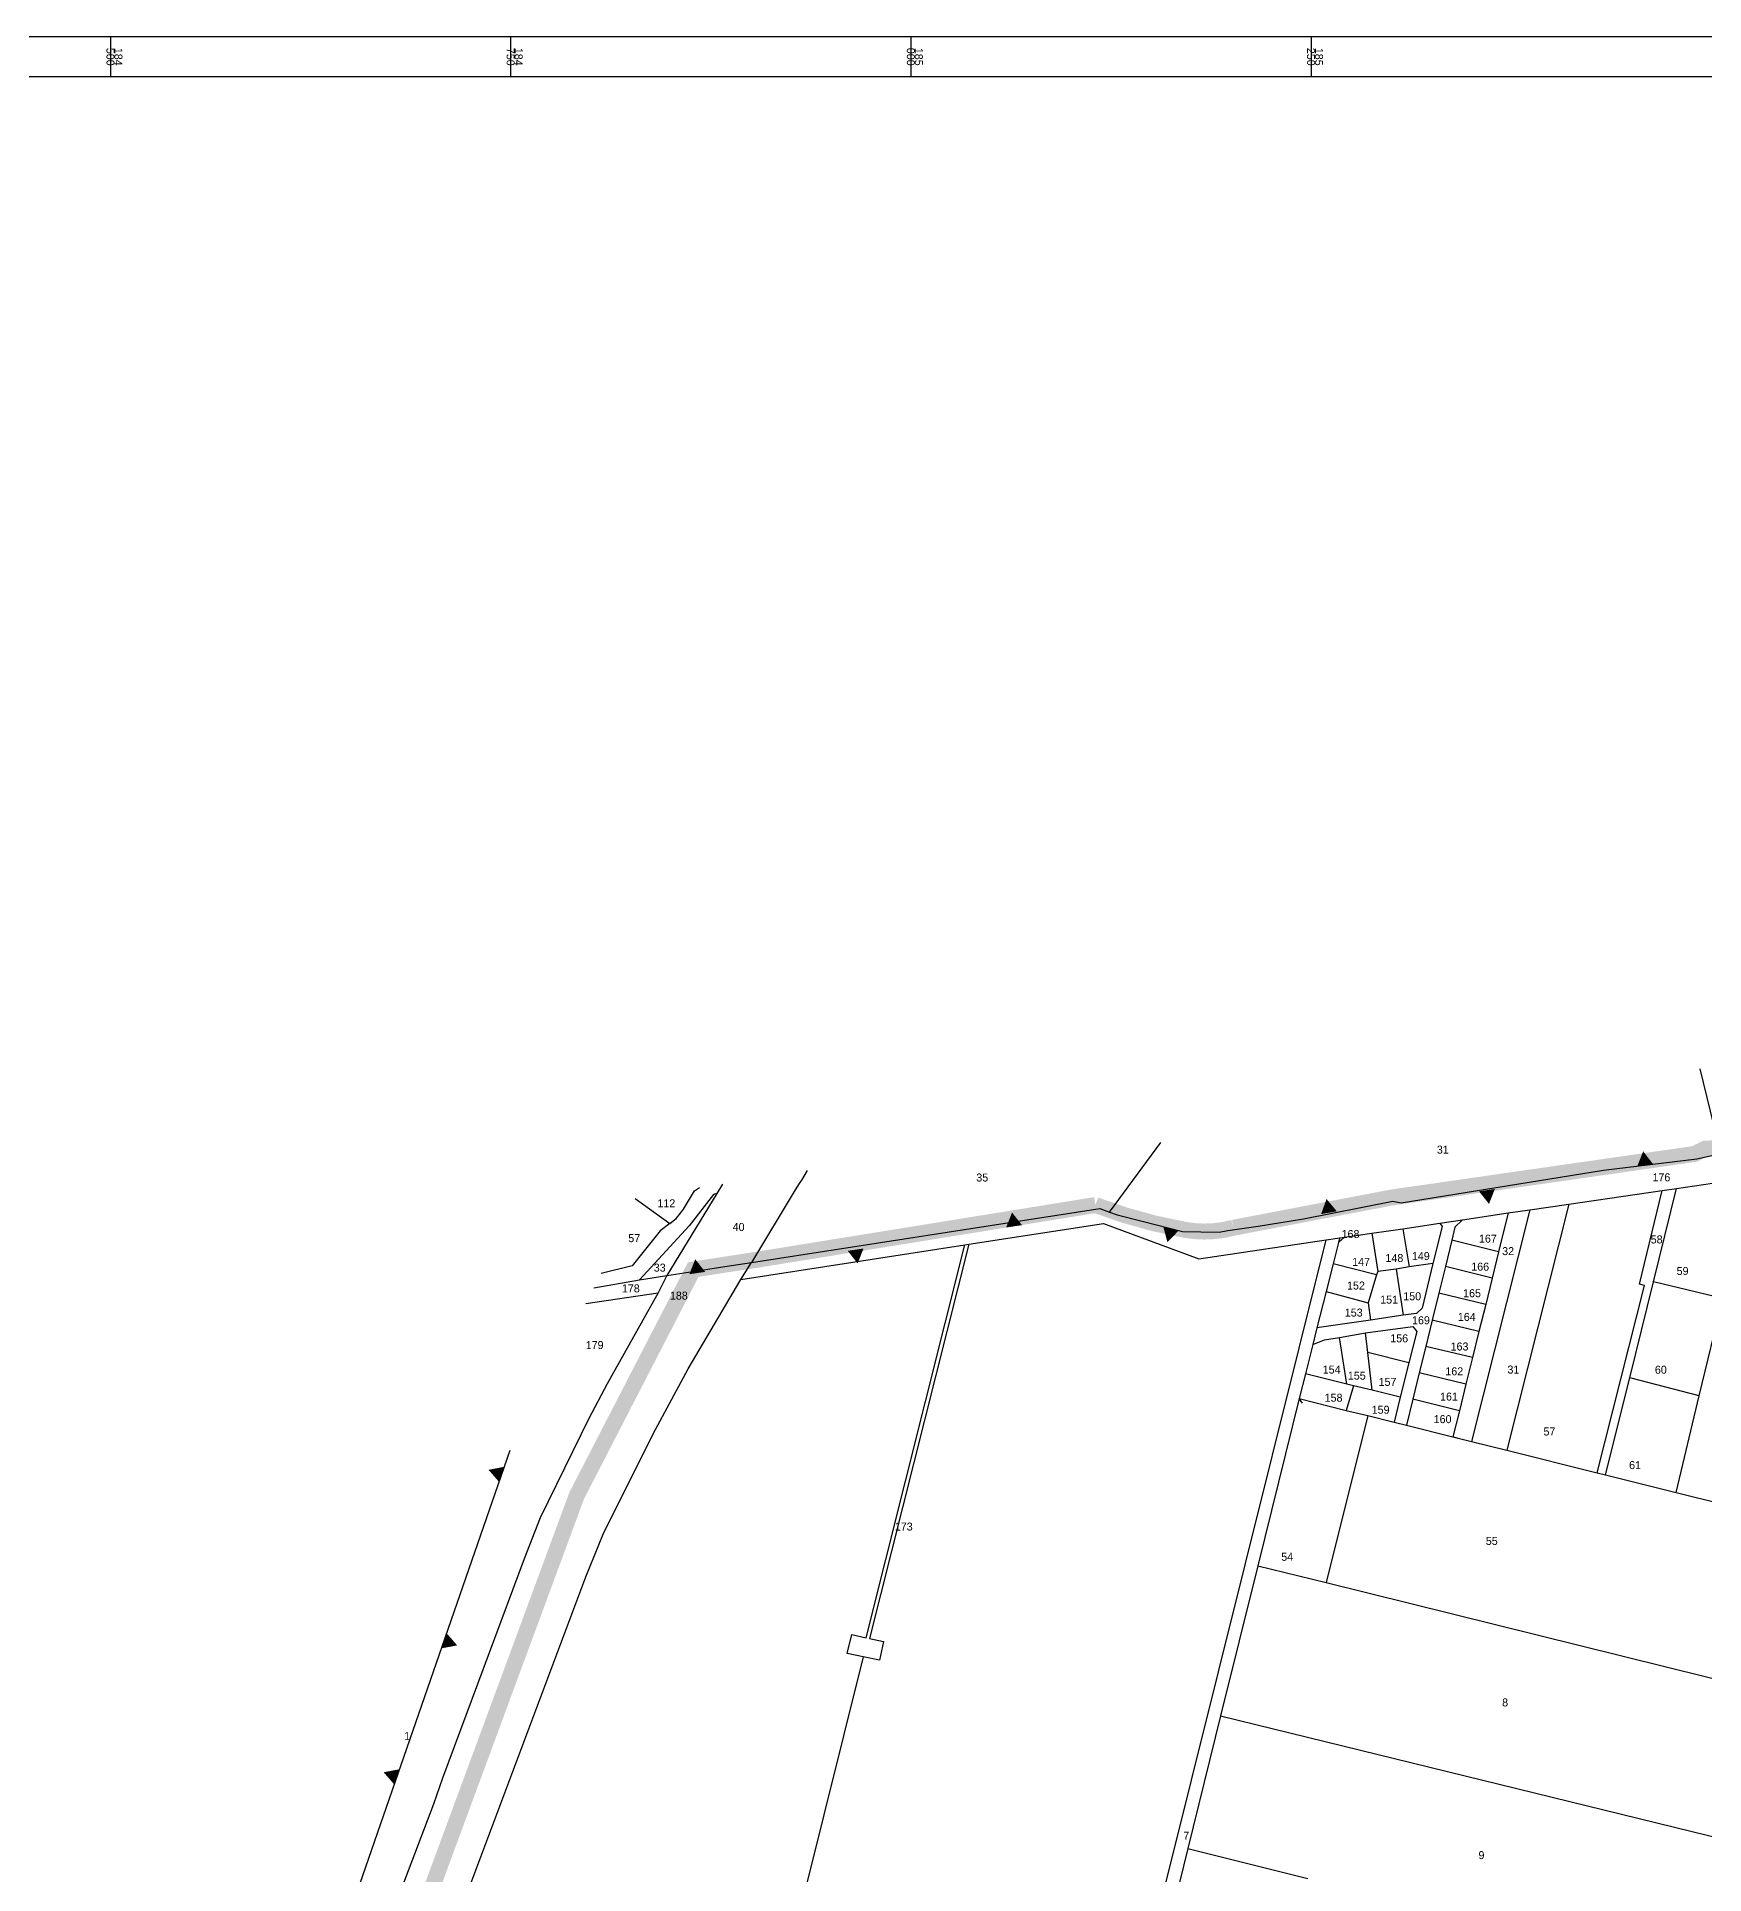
# Model space of a CAD drawing. Extents: x -493 to 187849, y -1657 to 664362.
# Drawn here: x 184454 to 185496, y 663214 to 664362 of the extents above; entities that cross this region are included whole.
import ezdxf
from ezdxf.enums import TextEntityAlignment as Align

# ---------------------------------------------------------------- set-up
doc = ezdxf.new("R2010")
doc.units = 0
doc.header["$MEASUREMENT"] = 0
doc.layers.get('0').update_dxf_attribs({"linetype": 'CONTINUOUS'})
for name, color, linetype in [('0DXF_GUSH', 3, 'CONTINUOUS'), ('0G_GV_LIN', 10, 'CONTINUOUS'), ('1DXF_GUSH', 3, 'CONTINUOUS'), ('BDIKA', 3, 'CONTINUOUS'), ('BOUNDARY', 1, 'CONTINUOUS'), ('GBOUND_BOUNDARY', 5, 'CONTINUOUS'), ('TR_GILYON', 7, 'CONTINUOUS')]:
    doc.layers.add(name, color=color, linetype=linetype)
doc.styles.get("Standard").update_dxf_attribs({"font": 'dimheb.shx'})
doc.styles.add('TRHEBTXT', font='HEBTXT.SHX')

# ---------------------------------------------------------------- blocks, each defined once
blk = doc.blocks.new('TVC_FENCE')
blk.add_solid([(-0.5, 0), (0.5, 0), (0, 0.87)])

msp = doc.modelspace()

# ---------------------------------------------------------------- linework, layer by layer
at = {"layer": '0DXF_GUSH'}
for points in [[(185505.9, 663663.9), (185493.1, 663716.9)], [(185124.2, 663627.3), (185156.2, 663670.8)], [(185124.2, 663627.3), (185129, 663625.6), (185144.6, 663621.7), (185169.7, 663615.1), (185192.6, 663614.8), (185198, 663615.7), (185217, 663618.4), (185245.4, 663623), (185301.2, 663634.1), (185306.4, 663633), (185432.8, 663653.4), (185491.1, 663660.6), (185499.5, 663662.5), (185505.9, 663663.9)], [(184935.2, 663653.2), (184931.6, 663647.3), (184930.3, 663645.2), (184927.7, 663641.1), (184900.4, 663595.8)], [(184878.8, 663639), (184876.7, 663638.2), (184861.5, 663618.8), (184830.5, 663584.9)], [(184878.8, 663639), (184847.5, 663587.6)], [(184849.4, 663620.2), (184853.4, 663623.2), (184856.2, 663626.6), (184858, 663629.2), (184864.8, 663640.5), (184867.9, 663642.6)], [(184882.4, 663644.8), (184878.8, 663639)], [(185411, 663632.3), (185469.3, 663640.8)], [(185428.8, 663464.4), (185458.3, 663581.5), (185455.2, 663582.3), (185469.3, 663640.8)], [(185463.9, 663583.8), (185478.3, 663642.1)], [(185469.3, 663640.8), (185478.3, 663642.1)], [(185478.3, 663642.1), (185506.4, 663646.2)], [(184827.7, 663635.8), (184849.4, 663620.2)], [(184900.4, 663595.8), (185118.1, 663629.5), (185124.2, 663627.3)], [(185386.7, 663628.7), (185350.3, 663484)], [(185411, 663632.3), (185372.4, 663478.5)], [(185373.1, 663626.8), (185386.7, 663628.7)], [(185386.7, 663628.7), (185411, 663632.3)], [(184849.4, 663620.2), (184843.4, 663615.5), (184825.9, 663593.8), (184806.6, 663589)], [(185036.3, 663607.2), (185120.3, 663620.1), (185179.9, 663598), (185259.5, 663609.9)], [(185288, 663614.2), (185307.4, 663616.9)], [(185307.4, 663616.9), (185330.4, 663620.4)], [(185307.4, 663616.9), (185311.3, 663593)], [(185330.4, 663620.4), (185331.9, 663618.2), (185326.1, 663595.1)], [(185330.4, 663620.4), (185344.6, 663622.5)], [(185344.6, 663622.5), (185339.9, 663617.9), (185337.9, 663609.7)], [(185344.6, 663622.5), (185373.1, 663626.8)], [(185373.1, 663626.8), (185367.1, 663602.4)], [(184893.9, 663585.1), (185033.7, 663606.8)], [(184970.2, 663349.3), (184960.2, 663351.4), (184963.1, 663363.4), (184972, 663361.3), (185033.7, 663606.8)], [(185036.3, 663607.2), (184974.1, 663360.8), (184983, 663358.9), (184980.5, 663347.3), (184970.2, 663349.3)], [(185033.7, 663606.8), (185036.3, 663607.2)], [(185120.9, 663052.6), (185125, 663070), (185259.5, 663609.9)], [(185259.5, 663609.9), (185267.9, 663611.2)], [(185267.2, 663608.3), (185263.8, 663594.9)], [(185267.2, 663608.3), (185271, 663611.7)], [(185267.9, 663611.2), (185267.2, 663608.3)], [(185267.9, 663611.2), (185271, 663611.7)], [(185271, 663611.7), (185288, 663614.2)], [(185288, 663614.2), (185291.7, 663590.2)], [(185337.9, 663609.7), (185333.9, 663593.3)], [(185367.1, 663602.4), (185337.9, 663609.7)], [(184847.5, 663587.6), (184855.7, 663589), (184869.2, 663590.9), (184883.9, 663593.2), (184900.4, 663595.8)], [(184893.9, 663585.1), (184900.4, 663595.8)], [(185263.8, 663594.9), (185259.4, 663577.6)], [(185290.9, 663588.1), (185263.8, 663594.9)], [(185311.3, 663593), (185303.1, 663591.7)], [(185326.1, 663595.1), (185319.5, 663567.3), (185315.9, 663564), (185307.5, 663562.8)], [(185326.1, 663595.1), (185311.3, 663593)], [(185333.9, 663593.3), (185329.8, 663576.7)], [(185363.1, 663585.9), (185333.9, 663593.3)], [(185367.1, 663602.4), (185363.1, 663585.9)], [(184704.5, 663152.7), (184796.9, 663399.3), (184807.9, 663426.1), (184839.1, 663488.8), (184860.9, 663529.3), (184893.9, 663585.1)], [(184802, 663580), (184830.5, 663584.9)], [(184830.5, 663584.9), (184847.5, 663587.6)], [(184847.5, 663587.6), (184842.1, 663576.9)], [(185290.9, 663588.1), (185285.6, 663570.6)], [(185291.7, 663590.2), (185290.9, 663588.1)], [(185303.1, 663591.7), (185291.7, 663590.2)], [(185303.1, 663591.7), (185307.5, 663562.8)], [(185363.1, 663585.9), (185359.1, 663569.5)], [(185449.1, 663523.7), (185463.9, 663583.8)], [(185507.2, 663573.2), (185463.9, 663583.8)], [(184842.1, 663576.9), (184810.4, 663520), (184798.9, 663498.3), (184768.4, 663436.2), (184758.5, 663410.7), (184707.4, 663273.5), (184701.9, 663257.3), (184665.5, 663162)], [(184796.9, 663570.2), (184842.1, 663576.9)], [(185259.4, 663577.6), (185253.7, 663554.9)], [(185259.4, 663577.6), (185285.6, 663570.6)], [(185285.6, 663570.6), (185287.1, 663559.8)], [(185329.8, 663576.7), (185325.7, 663559.7)], [(185359.1, 663569.5), (185329.8, 663576.7)], [(185492.5, 663512.4), (185507.2, 663573.2)], [(185287.1, 663559.8), (185253.7, 663554.9)], [(185307.5, 663562.8), (185287.1, 663559.8)], [(185325.7, 663559.7), (185321.7, 663543.3)], [(185354.8, 663552.6), (185325.7, 663559.7)], [(185359.1, 663569.5), (185354.8, 663552.6)], [(185253.7, 663554.9), (185251.1, 663544.5)], [(185251.1, 663544.5), (185258.5, 663547.5), (185267.7, 663549)], [(185267.7, 663549), (185284, 663551.8)], [(185272.4, 663519.8), (185267.7, 663549)], [(185284, 663551.8), (185313.7, 663555.8), (185316, 663552.6), (185311.1, 663533.1)], [(185285.4, 663539.6), (185284, 663551.8)], [(185354.8, 663552.6), (185350.9, 663536.4)], [(185251.1, 663544.5), (185246.6, 663526.3)], [(185311.1, 663533.1), (185285.4, 663539.6)], [(185288.1, 663516), (185285.4, 663539.6)], [(185321.7, 663543.3), (185317.6, 663526.8)], [(185350.9, 663536.4), (185321.7, 663543.3)], [(185350.9, 663536.4), (185346.8, 663519.7)], [(185246.6, 663526.3), (185242.6, 663510.8)], [(185272.4, 663519.8), (185246.6, 663526.3)], [(185311.1, 663533.1), (185305.7, 663511.6)], [(185317.6, 663526.8), (185313.6, 663510.3)], [(185346.8, 663519.7), (185317.6, 663526.8)], [(185276.6, 663518.8), (185272, 663503.4)], [(185276.6, 663518.8), (185272.4, 663519.8)], [(185288.1, 663516), (185276.6, 663518.8)], [(185305.7, 663511.6), (185288.1, 663516)], [(185346.8, 663519.7), (185342.8, 663503.2)], [(185433.9, 663463.2), (185449.1, 663523.7)], [(185492.5, 663512.4), (185449.1, 663523.7)], [(185242.6, 663510.8), (185216.8, 663406.3)], [(185242.6, 663510.8), (185272, 663503.4)], [(185272, 663503.4), (185285.4, 663500.2)], [(185305.7, 663511.6), (185301.9, 663496)], [(185313.6, 663510.3), (185309.7, 663494.1)], [(185342.8, 663503.2), (185313.6, 663510.3)], [(185342.8, 663503.2), (185338.6, 663486.9)], [(185478, 663452.1), (185492.5, 663512.4)], [(185285.4, 663500.2), (185259.4, 663395.8)], [(185285.4, 663500.2), (185301.9, 663496)], [(185301.9, 663496), (185309.7, 663494.1)], [(185309.7, 663494.1), (185338.6, 663486.9)], [(184749.6, 663478.4), (184648.4, 663186.1), (184646.1, 663177.2)], [(185338.6, 663486.9), (185350.3, 663484)], [(185350.3, 663484), (185372.4, 663478.5)], [(185372.4, 663478.5), (185428.8, 663464.4)], [(185428.8, 663464.4), (185433.9, 663463.2)], [(185433.9, 663463.2), (185478, 663452.1)], [(185478, 663452.1), (185536.9, 663437.5)], [(185216.8, 663406.3), (185193.5, 663312.6)], [(185216.8, 663406.3), (185259.4, 663395.8)], [(185259.4, 663395.8), (185576.9, 663317.2)], [(184970.2, 663349.3), (184909.1, 663103.5)], [(185193.5, 663312.6), (185173, 663229.6)], [(185193.5, 663312.6), (185585.8, 663216.2)], [(185173, 663229.6), (185157.2, 663165.1)], [(185173, 663229.6), (185248, 663210.8)]]:
    msp.add_lwpolyline(points, dxfattribs=at)
at = {"layer": '0G_GV_LIN'}
for points in [[(184802, 663580), (184830.5, 663584.9), (184847.5, 663587.6), (184855.7, 663589), (184869.2, 663590.9), (184883.9, 663593.2), (184900.4, 663595.8), (185118.1, 663629.5), (185124.2, 663627.3), (185129, 663625.6), (185144.6, 663621.7), (185169.7, 663615.1), (185192.6, 663614.8), (185198, 663615.7), (185217, 663618.4), (185245.4, 663623), (185301.2, 663634.1), (185306.4, 663633), (185432.8, 663653.4), (185491.1, 663660.6), (185499.5, 663662.5), (185505.9, 663663.9), (185513.5, 663667.8)], [(184749.6, 663478.4), (184648.4, 663186.1), (184646.1, 663177.2)]]:
    msp.add_lwpolyline(points, dxfattribs=at)
at = {"layer": 'BDIKA', "linetype": 'CONTINUOUS'}
for p, q in [((185244.7, 663507.8), (185242.6, 663510.8)), ((185342, 663485.9), (185338.6, 663486.9))]:
    msp.add_line(p, q, dxfattribs=at)
at = {"layer": 'GBOUND_BOUNDARY', "color": 5, "const_width": 10}
msp.add_lwpolyline([(185525.6, 663668.1), (185496.3, 663666.9), (185489.5, 663663.6), (185300.4, 663636.4), (185201.5, 663617.5, -0.109269), (185171.2, 663616.2, -0.047572), (185115.3, 663631.7), (184905.1, 663597.7), (184864.1, 663591.4), (184791.3, 663450.2), (184513.5, 662697.7), (184491.3, 662655.5)], format="xyb", dxfattribs=at)
msp.add_lwpolyline([(185525.6, 663668.1), (185496.3, 663666.9), (185489.5, 663663.6), (185300.4, 663636.4), (185201.5, 663617.5, -0.109269), (185171.2, 663616.2, -0.047572), (185115.3, 663631.7), (184905.1, 663597.7), (184864.1, 663591.4), (184791.3, 663450.2), (184513.5, 662697.7), (184491.3, 662655.5)], format="xyb", dxfattribs=at)
at = {"layer": 'TR_GILYON', "linetype": 'CONTINUOUS'}
for p, q in [((184500, 664361.7), (184500, 664336.7)), ((184750, 664361.7), (184750, 664336.7)), ((185000, 664361.7), (185000, 664336.7)), ((185250, 664361.7), (185250, 664336.7))]:
    msp.add_line(p, q, dxfattribs=at)
for points in [[(183412.3, 658921.8), (187848.8, 658921.8), (187848.8, 664361.7), (183412.3, 664361.7), (183412.3, 658921.8)], [(183437.3, 658946.8), (187823.8, 658946.8), (187823.8, 664336.7), (183437.3, 664336.7), (183437.3, 658946.8)]]:
    msp.add_lwpolyline(points, dxfattribs=at)

# ---------------------------------------------------------------- block references
at = {"layer": 'BOUNDARY', "color": 1, "linetype": 'CONTINUOUS', "xscale": 10, "yscale": 10, "zscale": 10}
for p, rotation in [((185458.7, 663656.6), 8.030425040278281), ((185359.9, 663641), 188.4870875410984), ((185064.5, 663618.4), 8.414145095165688), ((185261.2, 663626.9), 10.08741085999312), ((185162.5, 663617), 165.0042910199742), ((184965.5, 663603.8), 188.4141450951657), ((184866.6, 663589.2), 8.414145095165688), ((184744.4, 663463.4), 70.8995434031577), ((184708.4, 663359.4), 250.8995434031577), ((184678.9, 663274.4), 70.8995434031577)]:
    msp.add_blockref('TVC_FENCE', p, dxfattribs=dict(at, rotation=rotation))

# ---------------------------------------------------------------- texts
at = {"layer": '1DXF_GUSH'}
for s, p in [('31', (185328.6, 663663.8)), ('35', (185040.9, 663646.4)), ('176', (185463.3, 663646.5)), ('112', (184841.7, 663630.3)), ('40', (184888.7, 663615.5)), ('168', (185269.1, 663611.1)), ('57', (184823.5, 663608.5)), ('167', (185354.9, 663608.2)), ('32', (185369.4, 663600.4)), ('58', (185462.2, 663607.7)), ('33', (184839.4, 663590.1)), ('147', (185275.7, 663593.7)), ('148', (185296.5, 663596.1)), ('149', (185313, 663597.3)), ('166', (185350.1, 663590.7)), ('59', (185478.4, 663588)), ('178', (184819.5, 663577.1)), ('152', (185272.5, 663578.9)), ('188', (184849.5, 663572.6)), ('151', (185293.2, 663570.1)), ('150', (185307.6, 663572.2)), ('165', (185345, 663574.1)), ('153', (185271.1, 663562)), ('169', (185313.1, 663557.2)), ('164', (185341.7, 663559.3)), ('156', (185299.5, 663545.9)), ('179', (184796.9, 663541.7)), ('163', (185337.2, 663540.8)), ('154', (185257.3, 663526.4)), ('155', (185273, 663522.6)), ('162', (185333.9, 663525.3)), ('31', (185372.7, 663526.4)), ('60', (185464.8, 663526.3)), ('158', (185258.5, 663508.8)), ('157', (185292.2, 663518.7)), ('161', (185330.6, 663509.5)), ('159', (185287.9, 663501.3)), ('160', (185326.6, 663495.4)), ('57', (185395.2, 663487.7)), ('61', (185448.7, 663466.7)), ('173', (184990, 663428.3)), ('55', (185359.2, 663419.3)), ('54', (185231.4, 663409.4)), ('8', (185369.4, 663318.4)), ('1', (184683.5, 663297.4)), ('7', (185170.2, 663235.1)), ('9', (185354.6, 663223))]:
    msp.add_text(s, height=5, dxfattribs=at).set_placement(p)
at = {"layer": 'TR_GILYON', "linetype": 'CONTINUOUS', "style": 'TRHEBTXT'}
for s, p in [('500', (184497.5, 664349.2)), ('184', (184502.5, 664349.2)), ('750', (184747.5, 664349.2)), ('184', (184752.5, 664349.2)), ('000', (184997.5, 664349.2)), ('185', (185002.5, 664349.2)), ('250', (185247.5, 664349.2)), ('185', (185252.5, 664349.2))]:
    msp.add_text(s, height=5, rotation=270, dxfattribs=at).set_placement(p, align=Align.CENTER)

doc.saveas('drawing.dxf')
